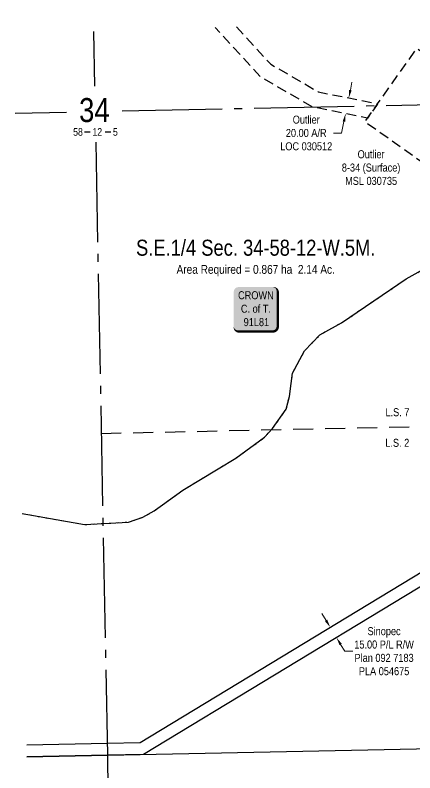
# Model space of a CAD drawing. Extents: x 585085 to 587865, y 5988184 to 5990821.
# Drawn here: x 585085 to 585584, y 5989874 to 5990821 of the extents above; entities that cross this region are included whole.
import ezdxf
from ezdxf.enums import TextEntityAlignment as Align

# ---------------------------------------------------------------- set-up
doc = ezdxf.new("R2010")
doc.units = 0
doc.header["$LTSCALE"] = 5
doc.header["$PDSIZE"] = 0.5
for name, pattern in [('foc-ACCESSROAD', [3.75, 2.5, -1.25]), ('foc-LSD', [8, 5, -3]), ('foc-QUARTERLINE', [33, 25, -3, 2, -3]), ('foc-WHEELTRACKS', [2, 0.4, -1.6])]:
    doc.linetypes.add(name, pattern=pattern)
doc.layers.get('Defpoints').update_dxf_attribs({"color": 9})
for name, color, linetype in [('10', 1, 'Continuous'), ('9', 3, 'Continuous'), ('AS-OWNER', 7, 'Continuous'), ('C-AR', 13, 'foc-ACCESSROAD'), ('C-SYMBOL', 7, 'Continuous'), ('C-WS', 13, 'foc-ACCESSROAD'), ('F-RW', 190, 'Continuous'), ('L-AREAREQUIRED', 7, 'Continuous'), ('L-QSEC', 8, 'foc-QUARTERLINE'), ('L-SEC', 7, 'Continuous'), ('L-SECLBL', 7, 'Continuous'), ('L-SECTION-LSD', 7, 'foc-LSD'), ('T-WATER-P3', 160, 'foc-WHEELTRACKS')]:
    doc.layers.add(name, color=color, linetype=linetype)
for name, color, linetype, lineweight in [('C-AR-T', 13, 'Continuous', 9), ('C-WS-T', 13, 'Continuous', 9), ('F-RW-T', 190, 'Continuous', 9)]:
    doc.layers.add(name, color=color, linetype=linetype, lineweight=lineweight)
doc.styles.add('100L', font='ARIALN.TTF', dxfattribs={"height": 11})
doc.styles.add('175L', font='ARIALN.TTF', dxfattribs={"height": 20})
doc.styles.add('80', font='ARIALN.TTF', dxfattribs={"height": 10})
doc.styles.add('80CG', font='ARIALN.TTF', dxfattribs={"height": 10})
doc.styles.add('80L', font='ARIALN.TTF', dxfattribs={"height": 10})
doc.styles.add('foc-LtypeFont', font='ARIALN.TTF', dxfattribs={"height": 7.35})
doc.styles.add('SIMPLEX', font='ARIALN.TTF')
doc.linetypes.add('foc-TOPO-flowdirection-NOLINE', pattern='A,0,[">",foc-LtypeFont,S=0.3,R=0,X=0,Y=-0.945],-20,[">",foc-LtypeFont,S=0.3,R=0,X=0,Y=-0.945],0', length=20)
doc.dimstyles.new('Compass 5 000', dxfattribs={"dimscale": 5, "dimtxt": 9, "dimasz": 2, "dimexe": 0.2, "dimexo": 0.0625, "dimgap": 0.5, "dimtad": 0, "dimtih": 1, "dimtoh": 1, "dimzin": 0, "dimdsep": 46, "dimtxsty": '80CG', "dimcen": 0.1, "dimse1": 1, "dimse2": 1, "dimclrd": 256, "dimclrt": 256, "dimaunit": 1, "dimadec": 4, "dimazin": 0, "dimtfac": 0.06, "dimtofl": 0, "dimtmove": 0, "dimatfit": 1, "dimfxl": 0.2, "dimtolj": 1, "dimtzin": 0, "dimlwd": -1, "dimarcsym": 0})

# ---------------------------------------------------------------- blocks, each defined once
blk = doc.blocks.new('L-SECLBL')
at = {"layer": '9', "color": 7}
for p, q in [((-5.08, -27.83), (-12.29, -27.83)), ((20.7, -27.83), (13.5, -27.83))]:
    blk.add_line(p, q, dxfattribs=at)
at = {"layer": '10', "color": 2, "style": 'SIMPLEX'}
blk.add_attdef('SEC', text='', height=30, dxfattribs=at).set_placement((0, 0), align=Align.MIDDLE)
at = {"layer": '10', "color": 5, "style": '80L'}
blk.add_attdef('TWP', text='', height=9.5, dxfattribs=at).set_placement((-14.43, -27.37), align=Align.MIDDLE_RIGHT)
blk.add_attdef('RGE', text='', height=9.5, dxfattribs=at).set_placement((3.62, -27.37), align=Align.MIDDLE_CENTER)
blk.add_attdef('MER', text='', height=9.5, dxfattribs=at).set_placement((23.17, -27.37), align=Align.MIDDLE_LEFT)
blk = doc.blocks.new('*D377')
at = {"layer": 'C-AR-T', "transparency": 16777216}
for p, q in [((585503.63, 5990727.35), (585505.62, 5990737.15)), ((585495.69, 5990688.17), (585492.77, 5990673.79)), ((585492.77, 5990673.79), (585482.77, 5990673.79))]:
    blk.add_line(p, q, dxfattribs=at)
for points in [[(585502, 5990727.68), (585505.26, 5990727.02), (585501.64, 5990717.55)], [(585494.06, 5990688.51), (585497.32, 5990687.84), (585497.68, 5990697.98)]]:
    blk.add_solid(points, dxfattribs=at)
at = {"layer": 'Defpoints', "color": 0, "transparency": 16777216}
for p in [(585491.29, 5990719.65), (585487.32, 5990700.07), (585497.68, 5990697.98)]:
    blk.add_point(p, dxfattribs=at)
at = {"layer": 'C-AR-T', "transparency": 16777216, "insert": (585448.5, 5990673.79), "char_height": 10, "attachment_point": 5, "style": '80CG'}
blk.add_mtext('\\A1;Outlier\\P20.00 A/R\\PLOC 030512', dxfattribs=at)
blk = doc.blocks.new('*D393')
at = {"layer": 'Defpoints', "color": 0, "transparency": 16777216}
for p in [(585486.17, 5990060.75), (585494, 5990047.88), (585486.3, 5990043.2)]:
    blk.add_point(p, dxfattribs=at)
at = {"layer": 'F-RW-T', "transparency": 16777216}
for p, q in [((585473.27, 5990064.61), (585468.08, 5990073.16)), ((585491.49, 5990034.65), (585496.69, 5990026.11)), ((585496.69, 5990026.11), (585506.69, 5990026.11))]:
    blk.add_line(p, q, dxfattribs=at)
for points in [[(585474.7, 5990065.48), (585471.85, 5990063.75), (585478.47, 5990056.07)], [(585492.92, 5990035.52), (585490.07, 5990033.79), (585486.3, 5990043.2)]]:
    blk.add_solid(points, dxfattribs=at)
at = {"layer": 'F-RW-T', "transparency": 16777216, "insert": (585545.78, 5990026.11), "char_height": 10, "attachment_point": 5, "style": '80CG'}
blk.add_mtext('\\A1;Sinopec\\P15.00 P/L R/W\\PPlan 092 7183\\PPLA 054675', dxfattribs=at)
blk = doc.blocks.new('*U373')
h = blk.add_hatch(color=255)
edge = h.paths.add_edge_path()
edge.add_line((-21.5, -28.5), (21.5, -28.5))
edge.add_arc((21.5, -22.5), 6, 270, 360)
edge.add_line((27.5, -22.5), (27.5, 21))
edge.add_arc((21.5, 21), 6, 0, 90)
edge.add_line((21.5, 27), (-21.5, 27))
edge.add_arc((-21.5, 21), 6, 90, 180)
edge.add_line((-27.5, 21), (-27.5, -22.5))
edge.add_arc((-21.5, -22.5), 6, 180, 270)
at = {"color": 14, "flags": 128}
blk.add_lwpolyline([(-21.5, -28.5, 3, 3, 0), (21.5, -28.5, 3, 3, 0.414214), (27.5, -22.5, 3, 3, 0), (27.5, 21, 3, 0, 0.414214), (21.5, 27, 0, 0, 0), (-21.5, 27, 0, 0, 0.414214), (-27.5, 21, 0, 0, 0), (-27.5, -22.5, 0, 3, 0.414214)], format="xyseb", close=True, dxfattribs=at)
at = {"color": 14, "style": '80'}
blk.add_attdef('ENTER_TEXT_001', (-26.85, -4.92), '', height=10, dxfattribs=at)

msp = doc.modelspace()

# ---------------------------------------------------------------- linework, layer by layer
at = {"layer": 'C-AR', "flags": 128}
msp.add_lwpolyline([(585361.387, 5990806.413), (585404.081, 5990759.754), (585463.565, 5990725.299), (585537.676, 5990710.242), (585536.131, 5990708.058), (585525.01, 5990692.396), (585456.369, 5990706.406), (585391.393, 5990743.98), (585334.804, 5990805.824)], dxfattribs=at)
at = {"layer": 'C-WS', "flags": 128}
msp.add_lwpolyline([(585644.613, 5990619.028), (585627.777, 5990612.58), (585521.748, 5990687.799), (585525.01, 5990692.396), (585536.131, 5990708.059), (585537.675, 5990710.242), (585586.894, 5990779.59), (585666.919, 5990724.89), (585681.678, 5990714.803), (585686.959, 5990711.188), (585702.476, 5990700.588), (585644.613, 5990619.028)], close=True, dxfattribs=at)
at = {"layer": 'F-RW'}
msp.add_lwpolyline([(585099.24, 5989908.934), (585199.693, 5989911.062), (585240.858, 5989911.934), (585731.501, 5990209.551), (585735.868, 5990209.611), (585750.508, 5990209.812), (585750.842, 5990194.909), (585736.157, 5990194.672), (585245.189, 5989897.026), (585199.977, 5989896.071), (585099.532, 5989893.937)], dxfattribs=at)
at = {"layer": 'L-QSEC'}
for p, q in [((585182.797, 5990800.727), (585184.093, 5990732.484)), ((585218.514, 5990701.49), (585986.276, 5990717.411)), ((585084.762, 5990698.716), (585148.866, 5990700.046)), ((585185.421, 5990662.557), (585199.977, 5989896.072)), ((585199.977, 5989896.072), (585213.275, 5989124.636))]:
    msp.add_line(p, q, dxfattribs=at)
at = {"layer": 'L-SEC'}
for p, q in [((585199.977, 5989896.072), (586002.319, 5989913.09)), ((585099.34, 5989893.937), (585199.977, 5989896.072))]:
    msp.add_line(p, q, dxfattribs=at)
at = {"layer": 'L-SECTION-LSD'}
msp.add_line((585192.336, 5990298.43), (585994.298, 5990315.25), dxfattribs=at)
at = {"layer": 'T-WATER-P3', "flags": 128}
msp.add_lwpolyline([(585093.607, 5990198.124), (585171.491, 5990184.523), (585226.496, 5990187.528), (585244.498, 5990193.528), (585258.5, 5990201.529), (585294.505, 5990227.532), (585360.514, 5990267.538), (585396.52, 5990293.541), (585406.521, 5990304.542), (585423.525, 5990328.544), (585427.526, 5990344.546), (585431.528, 5990373.546), (585446.532, 5990401.549), (585465.535, 5990421.55), (585492.538, 5990436.552), (585573.55, 5990491.559), (585614.555, 5990514.563), (585646.559, 5990528.566), (585698.567, 5990566.57), (585790.58, 5990629.58), (585849.59, 5990684.585), (585870.594, 5990715.587), (585894.6, 5990781.591), (585918.605, 5990807.595), (585952.609, 5990816.596), (586023.616, 5990820.601), (586024.608, 5990821.097)], dxfattribs=at)
at = {"layer": 'T-WATER-P3', "linetype": 'foc-TOPO-flowdirection-NOLINE', "flags": 128}
msp.add_lwpolyline([(585093.607, 5990198.124), (585171.491, 5990184.523), (585226.496, 5990187.528), (585244.498, 5990193.528), (585258.5, 5990201.529), (585294.505, 5990227.532), (585360.514, 5990267.538), (585396.52, 5990293.541), (585406.521, 5990304.542), (585423.525, 5990328.544), (585427.526, 5990344.546), (585431.528, 5990373.546), (585446.532, 5990401.549), (585465.535, 5990421.55), (585492.538, 5990436.552), (585573.55, 5990491.559), (585614.555, 5990514.563), (585646.559, 5990528.566), (585698.567, 5990566.57), (585790.58, 5990629.58), (585849.59, 5990684.585), (585870.594, 5990715.587), (585894.6, 5990781.591), (585918.605, 5990807.595), (585952.609, 5990816.596), (586023.616, 5990820.601), (586024.608, 5990821.097)], dxfattribs=at)

# ---------------------------------------------------------------- block references
at = {"layer": 'AS-OWNER', "color": 3}
ref = msp.add_blockref('*U373', (585385.397, 5990454.266), dxfattribs=at)
ref.add_attrib('ENTER_TEXT_001', 'CROWN', (585363.337, 5990466.039), dxfattribs={"layer": '0', "color": 14, "height": 10, "style": '80'})
ref.add_attrib('ENTER_TEXT_002', 'C. of T.', (585366.832, 5990449.195), dxfattribs={"layer": '0', "color": 14, "height": 10, "style": '80'})
ref.add_attrib('ENTER_TEXT_003', '91L81', (585370.301, 5990432.487), dxfattribs={"layer": '0', "color": 14, "height": 10, "style": '80'})
at = {"layer": 'L-SECLBL', "xscale": 0.999551, "yscale": 0.999551, "zscale": 0.999551}
msp.add_blockref('L-SECLBL', (585183.758, 5990702.499), dxfattribs=at).add_auto_attribs({'SEC': '34', 'TWP': '58', 'RGE': '12', 'MER': '5'})

# ---------------------------------------------------------------- texts
at = {"layer": 'C-SYMBOL', "color": 3, "style": '175L'}
msp.add_text('S.E.1/4 Sec. 34-58-12-W.5M.', height=19.99101, dxfattribs=at).set_placement((585385.397, 5990514.451), align=Align.BOTTOM_CENTER)
at = {"layer": 'C-WS-T', "insert": (585529.571, 5990630.536), "char_height": 9.99551, "width": 78.95946, "attachment_point": 5, "style": '80CG'}
msp.add_mtext('\\A1;Outlier\\P8-34 (Surface)\\PMSL 030735', dxfattribs=at)
at = {"layer": 'L-AREAREQUIRED', "color": 5, "style": '100L'}
msp.add_text('Area Required = 0.867 ha  2.14 Ac.', height=10.99506, dxfattribs=at).set_placement((585385.397, 5990494.564), align=Align.BOTTOM_CENTER)

# ---------------------------------------------------------------- dimensions: what is measured, and where the dimension line sits
at = {"layer": 'C-AR-T'}
dim = msp.add_linear_dim(base=(585497.676, 5990697.975), p1=(585491.286, 5990719.651), p2=(585487.318, 5990700.074), angle=258.542181, text='Outlier\\P20.00 A/R\\PLOC 030512', dimstyle='Compass 5 000', dxfattribs=at)
dim.commit()
dim.dimension.update_dxf_attribs({"geometry": '*D377', "text_midpoint": (585448.503, 5990673.786), "dimtype": 161})
at = {"layer": 'F-RW-T'}
dim = msp.add_aligned_dim(p1=(585486.17, 5990060.754), p2=(585493.999, 5990047.88), distance=-9.013, text='Sinopec\\P15.00 P/L R/W\\PPlan 092 7183\\PPLA 054675', dimstyle='Compass 5 000', dxfattribs=at)
dim.commit()
dim.dimension.update_dxf_attribs({"geometry": '*D393', "text_midpoint": (585545.775, 5990026.108)})

# ---------------------------------------------------------------- next in the draw order: texts
at = {"layer": 'L-SECTION-LSD', "char_height": 9.99551, "attachment_point": 1, "style": '100L', "bg_fill": 3, "box_fill_scale": 1.5, "bg_fill_color": 256, "bg_fill_transparency": 0}
for s, width, insert in [('\\pi2.30508;L.S. 7', 30.8666, (585545.174, 5990329.866)), ('\\pi2.1395;L.S. 2', 30.63966, (585545.174, 5990291.599))]:
    msp.add_mtext_dynamic_manual_height_columns(s, width=width, gutter_width=54.975, heights=[0], dxfattribs=dict(at, insert=insert))

doc.saveas('drawing.dxf')
